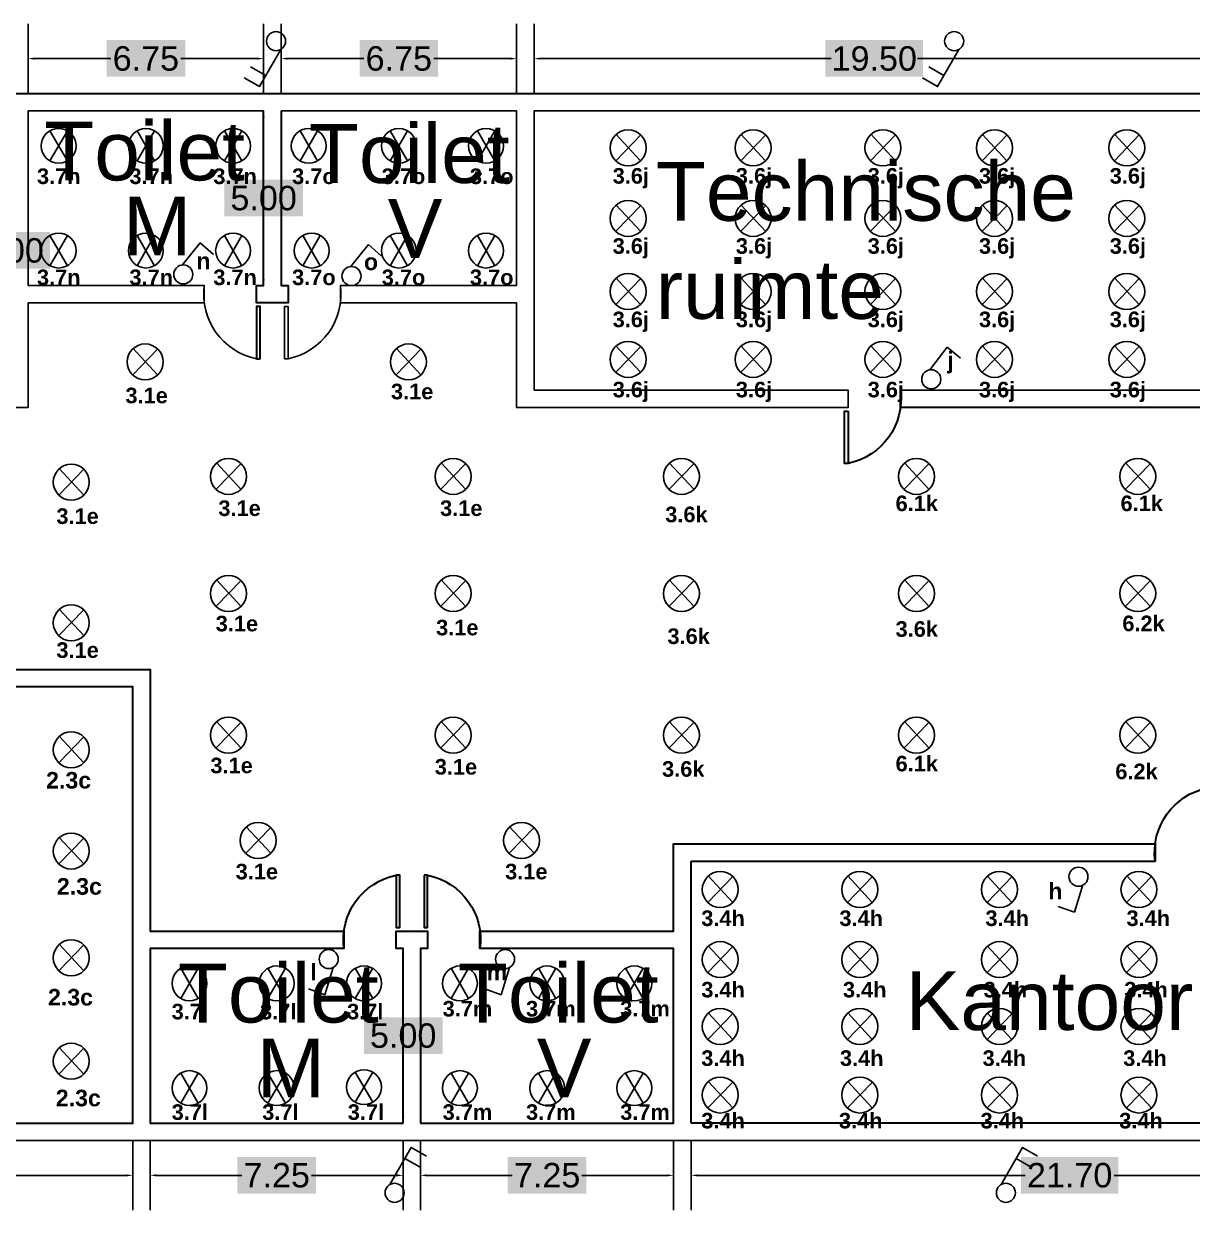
# Model space of a CAD drawing. Header units: inches. Extents: x 13 to 217, y 23 to 57.
# Drawn here: x 66.29 to 99.78, y 23.48 to 57.48 of the extents above; entities that cross this region are included whole.
import ezdxf

# ---------------------------------------------------------------- set-up
doc = ezdxf.new("R2010")
doc.units = ezdxf.units.IN
doc.header["$MEASUREMENT"] = 0
for name, color, linetype in [('deuren', 1, 'Continuous'), ('Layer1', 250, 'Continuous'), ('Layer2', 3, 'Continuous'), ('Layer3', 140, 'Continuous')]:
    doc.layers.add(name, color=color, linetype=linetype)
doc.styles.get("Standard").update_dxf_attribs({"font": 'arial.ttf'})
doc.dimstyles.get("Standard").update_dxf_attribs({"dimtxt": 0.7, "dimasz": 0.18, "dimexe": 0.18, "dimexo": 0.0625, "dimgap": 0.09, "dimtad": 0, "dimtih": 1, "dimtoh": 1, "dimzin": 0, "dimdsep": 46, "dimtxsty": 'Standard', "dimcen": 0.09, "dimclrt": 250, "dimadec": 0, "dimazin": 0, "dimtfac": 1, "dimtofl": 0, "dimtmove": 0, "dimatfit": 3, "dimfxl": 1, "dimtfill": 2, "dimtfillclr": 1, "dimtolj": 1, "dimtzin": 0, "dimarcsym": 0})

# ---------------------------------------------------------------- blocks, each defined once
blk = doc.blocks.new('*D2')
at = {"layer": 'Defpoints', "color": 0, "transparency": 16777216}
for p in [(44.412, 24.479), (69.412, 24.479), (69.412, 24.479)]:
    blk.add_point(p, dxfattribs=at)
at = {"layer": 'Layer2', "color": 0, "lineweight": -2, "transparency": 16777216}
for p, q in [((44.412, 24.541), (44.412, 24.659)), ((69.412, 24.541), (69.412, 24.659)), ((44.592, 24.479), (55.636, 24.479)), ((69.232, 24.479), (58.187, 24.479))]:
    blk.add_line(p, q, dxfattribs=at)
at = {"layer": 'Layer2', "color": 0, "transparency": 16777216}
for points in [[(44.592, 24.509), (44.592, 24.449), (44.412, 24.479)], [(69.232, 24.509), (69.232, 24.449), (69.412, 24.479)]]:
    blk.add_solid(points, dxfattribs=at)
at = {"layer": 'Layer2', "color": 250, "transparency": 16777216, "insert": (56.912, 24.479), "char_height": 0.7, "attachment_point": 5, "bg_fill": 1, "box_fill_scale": 1.25, "bg_fill_color": 1, "bg_fill_transparency": 0}
blk.add_mtext('\\A1;25.00', dxfattribs=at)
blk = doc.blocks.new('*D3')
at = {"layer": 'Defpoints', "color": 0, "transparency": 16777216}
for p in [(69.912, 24.479), (77.162, 24.479), (77.162, 24.479)]:
    blk.add_point(p, dxfattribs=at)
at = {"layer": 'Layer2', "color": 0, "lineweight": -2, "transparency": 16777216}
for p, q in [((69.912, 24.541), (69.912, 24.659)), ((77.162, 24.541), (77.162, 24.659)), ((70.092, 24.479), (72.538, 24.479)), ((76.982, 24.479), (74.536, 24.479))]:
    blk.add_line(p, q, dxfattribs=at)
at = {"layer": 'Layer2', "color": 0, "transparency": 16777216}
for points in [[(70.092, 24.509), (70.092, 24.449), (69.912, 24.479)], [(76.982, 24.509), (76.982, 24.449), (77.162, 24.479)]]:
    blk.add_solid(points, dxfattribs=at)
at = {"layer": 'Layer2', "color": 250, "transparency": 16777216, "insert": (73.537, 24.479), "char_height": 0.7, "attachment_point": 5, "bg_fill": 1, "box_fill_scale": 1.25, "bg_fill_color": 1, "bg_fill_transparency": 0}
blk.add_mtext('\\A1;7.25', dxfattribs=at)
blk = doc.blocks.new('*D4')
at = {"layer": 'Defpoints', "color": 0, "transparency": 16777216}
for p in [(77.662, 24.479), (84.912, 24.479), (84.912, 24.479)]:
    blk.add_point(p, dxfattribs=at)
at = {"layer": 'Layer2', "color": 0, "lineweight": -2, "transparency": 16777216}
for p, q in [((77.662, 24.541), (77.662, 24.659)), ((84.912, 24.541), (84.912, 24.659)), ((77.842, 24.479), (80.288, 24.479)), ((84.732, 24.479), (82.286, 24.479))]:
    blk.add_line(p, q, dxfattribs=at)
at = {"layer": 'Layer2', "color": 0, "transparency": 16777216}
for points in [[(77.842, 24.509), (77.842, 24.449), (77.662, 24.479)], [(84.732, 24.509), (84.732, 24.449), (84.912, 24.479)]]:
    blk.add_solid(points, dxfattribs=at)
at = {"layer": 'Layer2', "color": 250, "transparency": 16777216, "insert": (81.287, 24.479), "char_height": 0.7, "attachment_point": 5, "bg_fill": 1, "box_fill_scale": 1.25, "bg_fill_color": 1, "bg_fill_transparency": 0}
blk.add_mtext('\\A1;7.25', dxfattribs=at)
blk = doc.blocks.new('*D5')
at = {"layer": 'Defpoints', "color": 0, "transparency": 16777216}
for p in [(85.412, 24.479), (107.112, 24.479), (107.112, 24.479)]:
    blk.add_point(p, dxfattribs=at)
at = {"layer": 'Layer2', "color": 0, "lineweight": -2, "transparency": 16777216}
for p, q in [((85.412, 24.541), (85.412, 24.659)), ((107.112, 24.541), (107.112, 24.659)), ((85.592, 24.479), (94.986, 24.479)), ((106.932, 24.479), (97.537, 24.479))]:
    blk.add_line(p, q, dxfattribs=at)
at = {"layer": 'Layer2', "color": 0, "transparency": 16777216}
for points in [[(85.592, 24.509), (85.592, 24.449), (85.412, 24.479)], [(106.932, 24.509), (106.932, 24.449), (107.112, 24.479)]]:
    blk.add_solid(points, dxfattribs=at)
at = {"layer": 'Layer2', "color": 250, "transparency": 16777216, "insert": (96.262, 24.479), "char_height": 0.7, "attachment_point": 5, "bg_fill": 1, "box_fill_scale": 1.25, "bg_fill_color": 1, "bg_fill_transparency": 0}
blk.add_mtext('\\A1;21.70', dxfattribs=at)
blk = doc.blocks.new('*D19')
at = {"layer": 'Defpoints', "color": 0, "transparency": 16777216}
for p in [(80.912, 56.479), (80.912, 56.479), (100.412, 56.479)]:
    blk.add_point(p, dxfattribs=at)
at = {"layer": 'Layer2', "color": 0, "lineweight": -2, "transparency": 16777216}
for p, q in [((80.912, 56.541), (80.912, 56.659)), ((81.092, 56.479), (89.425, 56.479)), ((100.232, 56.479), (91.899, 56.479)), ((100.412, 56.541), (100.412, 56.659))]:
    blk.add_line(p, q, dxfattribs=at)
at = {"layer": 'Layer2', "color": 0, "transparency": 16777216}
for points in [[(81.092, 56.509), (81.092, 56.449), (80.912, 56.479)], [(100.232, 56.509), (100.232, 56.449), (100.412, 56.479)]]:
    blk.add_solid(points, dxfattribs=at)
at = {"layer": 'Layer2', "color": 250, "transparency": 16777216, "insert": (90.662, 56.479), "char_height": 0.7, "attachment_point": 5, "bg_fill": 1, "box_fill_scale": 1.25, "bg_fill_color": 1, "bg_fill_transparency": 0}
blk.add_mtext('\\A1;19.50', dxfattribs=at)
blk = doc.blocks.new('*D20')
at = {"layer": 'Defpoints', "color": 0, "transparency": 16777216}
for p in [(73.662, 56.479), (73.662, 56.479), (80.412, 56.479)]:
    blk.add_point(p, dxfattribs=at)
at = {"layer": 'Layer2', "color": 0, "lineweight": -2, "transparency": 16777216}
for p, q in [((73.662, 56.541), (73.662, 56.659)), ((73.842, 56.479), (76.033, 56.479)), ((80.232, 56.479), (78.04, 56.479)), ((80.412, 56.541), (80.412, 56.659))]:
    blk.add_line(p, q, dxfattribs=at)
at = {"layer": 'Layer2', "color": 0, "transparency": 16777216}
for points in [[(73.842, 56.509), (73.842, 56.449), (73.662, 56.479)], [(80.232, 56.509), (80.232, 56.449), (80.412, 56.479)]]:
    blk.add_solid(points, dxfattribs=at)
at = {"layer": 'Layer2', "color": 250, "transparency": 16777216, "insert": (77.037, 56.479), "char_height": 0.7, "attachment_point": 5, "bg_fill": 1, "box_fill_scale": 1.25, "bg_fill_color": 1, "bg_fill_transparency": 0}
blk.add_mtext('\\A1;6.75', dxfattribs=at)
blk = doc.blocks.new('*D21')
at = {"layer": 'Defpoints', "color": 0, "transparency": 16777216}
for p in [(66.412, 56.479), (66.412, 56.479), (73.162, 56.479)]:
    blk.add_point(p, dxfattribs=at)
at = {"layer": 'Layer2', "color": 0, "lineweight": -2, "transparency": 16777216}
for p, q in [((66.412, 56.541), (66.412, 56.659)), ((66.592, 56.479), (68.783, 56.479)), ((72.982, 56.479), (70.79, 56.479)), ((73.162, 56.541), (73.162, 56.659))]:
    blk.add_line(p, q, dxfattribs=at)
at = {"layer": 'Layer2', "color": 0, "transparency": 16777216}
for points in [[(66.592, 56.509), (66.592, 56.449), (66.412, 56.479)], [(72.982, 56.509), (72.982, 56.449), (73.162, 56.479)]]:
    blk.add_solid(points, dxfattribs=at)
at = {"layer": 'Layer2', "color": 250, "transparency": 16777216, "insert": (69.787, 56.479), "char_height": 0.7, "attachment_point": 5, "bg_fill": 1, "box_fill_scale": 1.25, "bg_fill_color": 1, "bg_fill_transparency": 0}
blk.add_mtext('\\A1;6.75', dxfattribs=at)
blk = doc.blocks.new('*D29')
at = {"layer": 'Defpoints', "color": 0, "transparency": 16777216}
for p in [(65.912, 54.979), (65.912, 46.979), (65.912, 46.979)]:
    blk.add_point(p, dxfattribs=at)
at = {"layer": 'Layer2', "color": 0, "lineweight": -2, "transparency": 16777216}
for p, q in [((65.849, 54.979), (65.732, 54.979)), ((65.912, 54.799), (65.912, 51.426)), ((65.912, 47.159), (65.912, 50.531)), ((65.849, 46.979), (65.732, 46.979))]:
    blk.add_line(p, q, dxfattribs=at)
at = {"layer": 'Layer2', "color": 0, "transparency": 16777216}
for points in [[(65.882, 54.799), (65.942, 54.799), (65.912, 54.979)], [(65.882, 47.159), (65.942, 47.159), (65.912, 46.979)]]:
    blk.add_solid(points, dxfattribs=at)
at = {"layer": 'Layer2', "color": 250, "transparency": 16777216, "insert": (65.912, 50.979), "char_height": 0.7, "attachment_point": 5, "bg_fill": 1, "box_fill_scale": 1.25, "bg_fill_color": 1, "bg_fill_transparency": 0}
blk.add_mtext('\\A1;8.00', dxfattribs=at)
blk = doc.blocks.new('*D30')
at = {"layer": 'Defpoints', "color": 0, "transparency": 16777216}
for p in [(73.162, 54.979), (73.162, 49.979), (73.162, 49.979)]:
    blk.add_point(p, dxfattribs=at)
at = {"layer": 'Layer2', "color": 0, "lineweight": -2, "transparency": 16777216}
for p, q in [((73.099, 54.979), (72.982, 54.979)), ((73.162, 54.799), (73.162, 52.926)), ((73.162, 50.159), (73.162, 52.031)), ((73.099, 49.979), (72.982, 49.979))]:
    blk.add_line(p, q, dxfattribs=at)
at = {"layer": 'Layer2', "color": 0, "transparency": 16777216}
for points in [[(73.132, 54.799), (73.192, 54.799), (73.162, 54.979)], [(73.132, 50.159), (73.192, 50.159), (73.162, 49.979)]]:
    blk.add_solid(points, dxfattribs=at)
at = {"layer": 'Layer2', "color": 250, "transparency": 16777216, "insert": (73.162, 52.479), "char_height": 0.7, "attachment_point": 5, "bg_fill": 1, "box_fill_scale": 1.25, "bg_fill_color": 1, "bg_fill_transparency": 0}
blk.add_mtext('\\A1;5.00', dxfattribs=at)
blk = doc.blocks.new('*D33')
at = {"layer": 'Defpoints', "color": 0, "transparency": 16777216}
for p in [(77.162, 30.979), (77.162, 30.979), (77.162, 25.979)]:
    blk.add_point(p, dxfattribs=at)
at = {"layer": 'Layer2', "color": 0, "lineweight": -2, "transparency": 16777216}
for p, q in [((77.099, 30.979), (76.982, 30.979)), ((77.162, 30.799), (77.162, 28.926)), ((77.162, 26.159), (77.162, 28.031)), ((77.099, 25.979), (76.982, 25.979))]:
    blk.add_line(p, q, dxfattribs=at)
at = {"layer": 'Layer2', "color": 0, "transparency": 16777216}
for points in [[(77.132, 30.799), (77.192, 30.799), (77.162, 30.979)], [(77.132, 26.159), (77.192, 26.159), (77.162, 25.979)]]:
    blk.add_solid(points, dxfattribs=at)
at = {"layer": 'Layer2', "color": 250, "transparency": 16777216, "insert": (77.162, 28.479), "char_height": 0.7, "attachment_point": 5, "bg_fill": 1, "box_fill_scale": 1.25, "bg_fill_color": 1, "bg_fill_transparency": 0}
blk.add_mtext('\\A1;5.00', dxfattribs=at)
blk = doc.blocks.new('lamp')
at = {"layer": 'Layer2'}
for p, q in [((17.965, 64.374), (17.965, 64.374)), ((17.701, 64.269), (18.223, 63.728)), ((17.705, 63.728), (18.219, 64.283)), ((17.965, 63.62), (17.965, 63.62)), ((17.965, 63.62), (17.965, 63.62))]:
    blk.add_line(p, q, dxfattribs=at)
blk.add_circle((17.965, 63.997), 0.377, dxfattribs=at)
blk = doc.blocks.new('c')
at = {"color": 114, "true_color": 0x139b48}
blk.add_line((52.536, 22.732), (52.156, 22.005), dxfattribs=at)
at = {"layer": 'Layer3', "color": 114, "true_color": 0x139b48}
blk.add_line((52.536, 22.732), (52.969, 22.482), dxfattribs=at)
blk.add_circle((52.241, 21.748), 0.273, dxfattribs=at)

msp = doc.modelspace()

# ---------------------------------------------------------------- linework, layer by layer
for p, q in [((66.412, 55.479), (66.412, 57.479)), ((73.162, 55.479), (73.162, 57.479)), ((73.662, 55.479), (73.662, 57.479)), ((80.412, 55.479), (80.412, 57.479)), ((80.912, 55.479), (80.912, 57.479)), ((67.537, 54.412), (67.037, 53.546)), ((67.037, 54.412), (67.537, 53.546)), ((70.037, 54.412), (69.537, 53.546)), ((69.537, 54.412), (70.037, 53.546)), ((72.537, 54.412), (72.037, 53.546)), ((72.037, 54.412), (72.537, 53.546)), ((74.705, 54.412), (74.205, 53.546)), ((74.205, 54.412), (74.705, 53.546)), ((77.287, 54.412), (76.787, 53.546)), ((76.787, 54.412), (77.287, 53.546)), ((79.787, 54.412), (79.287, 53.546)), ((79.287, 54.412), (79.787, 53.546)), ((67.537, 51.412), (67.037, 50.546)), ((67.037, 51.412), (67.537, 50.546)), ((70.037, 51.412), (69.537, 50.546)), ((69.537, 51.412), (70.037, 50.546)), ((72.537, 51.412), (72.037, 50.546)), ((72.037, 51.412), (72.537, 50.546)), ((74.787, 51.412), (74.287, 50.546)), ((74.287, 51.412), (74.787, 50.546)), ((77.287, 51.412), (76.787, 50.546)), ((76.787, 51.412), (77.287, 50.546)), ((79.787, 51.412), (79.287, 50.546)), ((79.287, 51.412), (79.787, 50.546)), ((71.287, 30.412), (70.787, 29.546)), ((70.787, 30.412), (71.287, 29.546)), ((73.787, 30.412), (73.287, 29.546)), ((73.287, 30.412), (73.787, 29.546)), ((76.287, 30.412), (75.787, 29.546)), ((75.787, 30.412), (76.287, 29.546)), ((79.037, 30.412), (78.537, 29.546)), ((78.537, 30.412), (79.037, 29.546)), ((81.537, 30.412), (81.037, 29.546)), ((81.037, 30.412), (81.537, 29.546)), ((84.037, 30.412), (83.537, 29.546)), ((83.537, 30.412), (84.037, 29.546)), ((71.287, 27.412), (70.787, 26.546)), ((70.787, 27.412), (71.287, 26.546)), ((73.787, 27.412), (73.287, 26.546)), ((73.287, 27.412), (73.787, 26.546)), ((76.287, 27.44), (75.787, 26.574)), ((75.787, 27.44), (76.287, 26.574)), ((79.037, 27.412), (78.537, 26.546)), ((78.537, 27.412), (79.037, 26.546)), ((81.537, 27.412), (81.037, 26.546)), ((81.037, 27.412), (81.537, 26.546)), ((84.037, 27.412), (83.537, 26.546)), ((83.537, 27.412), (84.037, 26.546)), ((69.412, 25.479), (69.412, 23.479)), ((69.912, 25.479), (69.912, 23.479)), ((77.162, 25.479), (77.162, 23.479)), ((77.662, 25.479), (77.662, 23.479)), ((84.912, 25.479), (84.912, 23.479)), ((85.412, 25.479), (85.412, 23.479))]:
    msp.add_line(p, q)
at = {"lineweight": 30}
for p, q in [((85.412, 25.979), (85.412, 33.479)), ((85.412, 33.479), (85.612, 33.479)), ((85.612, 33.479), (92.912, 33.479)), ((92.912, 33.479), (98.712, 33.479)), ((107.112, 25.979), (85.412, 25.979))]:
    msp.add_line(p, q, dxfattribs=at)
for points in [[(15.412, 54.979), (15.412, 48.979), (24.617, 48.979), (24.617, 48.479), (15.412, 48.479), (15.412, 43.979), (14.912, 43.979), (14.912, 55.479), (214.912, 55.479), (214.912, 44.479), (214.412, 44.479), (214.412, 49.479), (208.862, 49.479), (208.862, 49.979, -0.395447), (207.362, 47.879), (207.362, 49.379), (207.262, 49.379), (207.262, 47.879), (207.362, 47.879)], [(114.662, 46.979), (125.412, 46.979), (125.412, 54.979), (118.912, 54.979), (118.412, 54.979), (115.412, 54.979), (104.912, 54.979), (100.912, 54.979), (100.912, 46.979), (113.162, 46.979), (113.162, 46.479), (100.912, 46.479), (91.412, 46.479), (91.412, 46.979, -0.395447), (89.912, 44.879)], [(61.412, 38.979), (69.412, 38.979), (69.912, 38.979), (69.912, 31.479), (75.462, 31.479), (75.462, 30.979, -0.395447), (76.962, 33.079), (76.962, 31.579), (77.062, 31.579), (77.062, 33.079), (76.962, 33.079)], [(77.862, 33.079, -0.395447), (79.362, 30.979), (79.362, 31.479), (84.912, 31.479), (84.912, 33.979), (85.612, 33.979), (98.712, 33.979), (98.712, 33.479, -0.395447), (100.212, 35.579), (100.212, 34.079), (100.312, 34.079), (100.312, 35.579), (100.212, 35.579)]]:
    msp.add_lwpolyline(points, format="xyb", dxfattribs=at)
for points in [[(73.162, 54.979), (69.412, 54.979), (66.412, 54.979), (66.412, 49.979), (71.462, 49.979)], [(75.362, 49.979), (80.412, 49.979), (80.412, 54.979), (75.412, 54.979), (73.662, 54.979)]]:
    msp.add_lwpolyline(points)
for points in [[(73.662, 54.979), (73.662, 49.979), (73.862, 49.979), (73.862, 49.479), (72.962, 49.479), (72.962, 49.979), (73.162, 49.979), (73.162, 54.979)], [(73.062, 47.879), (73.062, 49.379), (72.962, 49.379), (72.962, 47.879), (73.062, 47.879)], [(89.912, 46.379), (89.912, 44.879), (89.812, 44.879), (89.812, 46.379), (89.912, 46.379)], [(61.412, 25.979), (69.412, 25.979), (69.412, 31.479), (69.412, 38.479), (61.412, 38.479)], [(77.762, 33.079), (77.762, 31.579), (77.862, 31.579), (77.862, 33.079), (77.762, 33.079)], [(77.162, 25.979), (77.162, 30.979), (76.962, 30.979), (76.962, 31.479), (77.862, 31.479), (77.862, 30.979), (77.662, 30.979), (77.662, 25.979)], [(75.462, 30.979), (69.912, 30.979), (69.912, 25.979), (77.162, 25.979)], [(77.662, 25.979), (84.912, 25.979), (84.912, 30.979), (79.362, 30.979)]]:
    msp.add_lwpolyline(points, dxfattribs=at)
for points in [[(73.862, 47.879), (73.762, 47.879), (73.762, 49.379), (73.862, 49.379), (73.862, 47.879, 0.395447), (75.362, 49.979), (75.362, 49.479), (80.412, 49.479), (80.412, 46.479), (80.912, 46.479), (89.912, 46.479), (89.912, 46.979), (80.912, 46.979), (80.912, 49.479), (80.912, 54.979), (100.412, 54.979), (100.412, 46.979), (91.412, 46.979)], [(72.962, 47.879, -0.395447), (71.462, 49.979), (71.462, 49.479), (66.412, 49.479), (66.412, 46.479), (60.612, 46.479), (60.612, 46.979, -0.395447), (59.112, 44.879)], [(13.312, 43.879, 0.395447), (15.412, 42.379), (14.912, 42.379), (14.912, 38.679), (14.912, 37.179), (14.912, 25.479), (172.709, 25.479), (202.709, 25.479), (214.912, 25.479), (214.912, 42.979), (214.412, 42.979, 0.395447), (216.512, 44.479)]]:
    msp.add_lwpolyline(points, format="xyb")
for centre in [(67.287, 53.979), (69.787, 53.979), (72.287, 53.979), (74.455, 53.979), (77.037, 53.979), (79.537, 53.979), (67.287, 50.979), (69.787, 50.979), (72.287, 50.979), (74.537, 50.979), (77.037, 50.979), (79.537, 50.979), (71.037, 29.979), (73.537, 29.979), (76.037, 29.979), (78.787, 29.979), (81.287, 29.979), (83.787, 29.979), (71.037, 26.979), (73.537, 26.979), (76.037, 27.007), (78.787, 26.979), (81.287, 26.979), (83.787, 26.979)]:
    msp.add_circle(centre, 0.5)
at = {"layer": 'deuren'}
for p, q in [((73.222, 55.995), (72.789, 56.245)), ((77.211, 24.962), (77.644, 24.712))]:
    msp.add_line(p, q, dxfattribs=at)
for points in [[(73.653, 56.743), (73.04, 55.68), (72.607, 55.93)], [(76.779, 24.215), (77.393, 25.278), (77.826, 25.028)]]:
    msp.add_lwpolyline(points, dxfattribs=at)
for centre in [(73.517, 56.979), (76.916, 23.979)]:
    msp.add_circle(centre, 0.273, dxfattribs=at)
at = {"layer": 'Layer3'}
for p, q in [((92.657, 55.995), (92.224, 56.245)), ((94.729, 24.962), (95.162, 24.712))]:
    msp.add_line(p, q, dxfattribs=at)
for points in [[(93.088, 56.743), (92.475, 55.68), (92.042, 55.93)], [(94.298, 24.215), (94.912, 25.278), (95.345, 25.028)]]:
    msp.add_lwpolyline(points, dxfattribs=at)
for centre in [(92.952, 56.979), (94.434, 23.979)]:
    msp.add_circle(centre, 0.273, dxfattribs=at)

# ---------------------------------------------------------------- block references
at = {"zscale": 1.368883222726415}
for p, xscale, yscale, rotation in [((108.2, -33.684), -1.368883222726416, 1.368883222726416, 359.9999999999976), ((111.781, -33.684), -1.368883222726416, 1.368883222726416, 359.9999999999976), ((115.503, -33.684), -1.368883222726416, 1.368883222726416, 359.9999999999976), ((118.698, -33.684), -1.368883222726416, 1.368883222726416, 359.9999999999976), ((122.489, -33.684), -1.368883222726416, 1.368883222726416, 359.9999999999976), ((108.2, -35.704), -1.368883222726416, 1.368883222726416, 359.9999999999976), ((111.781, -35.704), -1.368883222726416, 1.368883222726416, 359.9999999999976), ((115.503, -35.704), -1.368883222726416, 1.368883222726416, 359.9999999999976), ((118.698, -35.704), -1.368883222726416, 1.368883222726416, 359.9999999999976), ((122.489, -35.704), -1.368883222726416, 1.368883222726416, 359.9999999999976), ((108.2, -37.8), -1.368883222726416, 1.368883222726416, 359.9999999999976), ((111.781, -37.8), -1.368883222726416, 1.368883222726416, 359.9999999999976), ((115.503, -37.8), -1.368883222726416, 1.368883222726416, 359.9999999999976), ((118.698, -37.8), -1.368883222726416, 1.368883222726416, 359.9999999999976), ((122.489, -37.8), -1.368883222726416, 1.368883222726416, 359.9999999999976), ((94.357, -39.818), -1.368883222726415, 1.368883222726415, 359.9999999999968), ((101.903, -39.818), -1.368883222726415, 1.368883222726415, 359.9999999999968), ((108.2, -39.743), -1.368883222726416, 1.368883222726416, 359.9999999999976), ((111.781, -39.743), -1.368883222726416, 1.368883222726416, 359.9999999999976), ((115.503, -39.743), -1.368883222726416, 1.368883222726416, 359.9999999999976), ((118.698, -39.743), -1.368883222726416, 1.368883222726416, 359.9999999999976), ((122.489, -39.743), -1.368883222726416, 1.368883222726416, 359.9999999999976), ((96.749, -43.097), -1.368883222726416, 1.368883222726416, 359.9999999999976), ((103.188, -43.097), -1.368883222726416, 1.368883222726416, 359.9999999999976), ((109.727, -43.097), -1.368883222726416, 1.368883222726416, 359.9999999999976), ((116.467, -43.097), -1.368883222726416, 1.368883222726416, 359.9999999999976), ((122.805, -43.097), -1.368883222726416, 1.368883222726416, 359.9999999999976), ((92.242, -43.262), -1.368883222726415, 1.368883222726415, 359.9999999999968), ((96.749, -46.451), -1.368883222726416, 1.368883222726416, 359.9999999999976), ((103.188, -46.451), -1.368883222726416, 1.368883222726416, 359.9999999999976), ((109.727, -46.451), -1.368883222726416, 1.368883222726416, 359.9999999999976), ((116.467, -46.451), -1.368883222726416, 1.368883222726416, 359.9999999999976), ((122.805, -46.451), -1.368883222726416, 1.368883222726416, 359.9999999999976), ((92.242, -47.292), -1.368883222726415, 1.368883222726415, 359.9999999999968), ((96.749, -50.511), -1.368883222726416, 1.368883222726416, 359.9999999999976), ((103.188, -50.511), -1.368883222726416, 1.368883222726416, 359.9999999999976), ((109.727, -50.511), -1.368883222726416, 1.368883222726416, 359.9999999999976), ((116.467, -50.511), -1.368883222726416, 1.368883222726416, 359.9999999999976), ((122.805, -50.511), -1.368883222726416, 1.368883222726416, 359.9999999999976), ((92.241, -50.934), -1.368883222726416, 1.368883222726416, 359.9999999999978), ((97.6, -53.528), -1.368883222726415, 1.368883222726415, 359.9999999999968), ((105.147, -53.528), -1.368883222726415, 1.368883222726415, 359.9999999999968), ((92.241, -53.832), -1.368883222726416, 1.368883222726416, 359.9999999999978), ((110.841, -54.934), -1.368883222726415, 1.368883222726415, 359.9999999999958), ((114.841, -54.934), -1.368883222726415, 1.368883222726415, 359.9999999999958), ((118.841, -54.934), -1.368883222726415, 1.368883222726415, 359.9999999999966), ((122.841, -54.934), -1.368883222726415, 1.368883222726415, 359.9999999999958), ((92.241, -56.892), -1.368883222726416, 1.368883222726416, 359.9999999999978), ((110.841, -56.943), -1.368883222726415, 1.368883222726415, 359.9999999999958), ((114.841, -56.943), -1.368883222726415, 1.368883222726415, 359.9999999999958), ((118.841, -56.943), -1.368883222726415, 1.368883222726415, 359.9999999999966), ((122.841, -56.943), -1.368883222726415, 1.368883222726415, 359.9999999999958), ((110.841, -58.86), -1.368883222726415, 1.368883222726415, 359.9999999999958), ((114.841, -58.86), -1.368883222726415, 1.368883222726415, 359.9999999999958), ((118.841, -58.86), -1.368883222726415, 1.368883222726415, 359.9999999999966), ((122.841, -58.86), -1.368883222726415, 1.368883222726415, 359.9999999999958), ((92.241, -59.856), -1.368883222726416, 1.368883222726416, 359.9999999999978), ((110.841, -60.823), -1.368883222726415, 1.368883222726415, 359.9999999999958), ((114.841, -60.823), -1.368883222726415, 1.368883222726415, 359.9999999999958), ((118.841, -60.823), -1.368883222726415, 1.368883222726415, 359.9999999999966), ((122.841, -60.823), -1.368883222726415, 1.368883222726415, 359.9999999999958)]:
    msp.add_blockref('lamp', p, dxfattribs=dict(at, xscale=xscale, yscale=yscale, rotation=rotation))
for p, rotation in [((15.29, 39.609), 348.2836447734197), ((20.112, 39.562), 348.2836447734197), ((37.176, 34.483), 350.4785670329754), ((143.958, 63.879), 190.4244637431981), ((122.47, 61.518), 190.4244637431981), ((127.526, 61.518), 190.4244637431981)]:
    msp.add_blockref('c', p, dxfattribs=dict(rotation=rotation))

# ---------------------------------------------------------------- texts
at = {"attachment_point": 1}
for s, width, gutter_width, insert, char_height in [('{\\fArial|b1|i0|c0|p34;\\C7;3.7n}', 4.68792, 2.233, (66.666, 53.332), 0.44667), ('{\\fArial|b1|i0|c0|p34;\\C7;3.7n}', 4.68792, 2.233, (69.317, 53.332), 0.44667), ('{\\fArial|b1|i0|c0|p34;\\C7;3.7n}', 4.68792, 2.233, (71.72, 53.332), 0.44667), ('{\\fArial|b1|i0|c0|p34;\\C7;3.7o}', 4.68792, 2.233, (73.978, 53.332), 0.44667), ('{\\fArial|b1|i0|c0|p34;\\C7;3.7o}', 4.68792, 2.233, (76.547, 53.332), 0.44667), ('{\\fArial|b1|i0|c0|p34;\\C7;3.7o}', 4.68792, 2.233, (79.074, 53.332), 0.44667), ('{\\fArial|b1|i0|c0|p34;\\C85;\\c4766296;3.6j}', 4.68792, 2.233, (83.166, 53.343), 0.44667), ('{\\fArial|b1|i0|c0|p34;\\C85;\\c4766296;3.6j}', 4.68792, 2.233, (86.696, 53.343), 0.44667), ('{\\fArial|b1|i0|c0|p34;\\C85;\\c4766296;3.6j}', 4.68792, 2.233, (90.474, 53.343), 0.44667), ('{\\fArial|b1|i0|c0|p34;\\C85;\\c4766296;3.6j}', 4.68792, 2.233, (93.663, 53.343), 0.44667), ('{\\fArial|b1|i0|c0|p34;\\C85;\\c4766296;3.6j}', 4.68792, 2.233, (97.41, 53.343), 0.44667), ('{\\fArial|b1|i0|c0|p34;\\C85;\\c4766296;3.6j}', 4.68792, 2.233, (83.166, 51.333), 0.44667), ('{\\fArial|b1|i0|c0|p34;\\C85;\\c4766296;3.6j}', 4.68792, 2.233, (86.696, 51.333), 0.44667), ('{\\fArial|b1|i0|c0|p34;\\C85;\\c4766296;3.6j}', 4.68792, 2.233, (90.474, 51.333), 0.44667), ('{\\fArial|b1|i0|c0|p34;\\C85;\\c4766296;3.6j}', 4.68792, 2.233, (93.663, 51.333), 0.44667), ('{\\fArial|b1|i0|c0|p34;\\C85;\\c4766296;3.6j}', 4.68792, 2.233, (97.41, 51.333), 0.44667), ('{\\fArial|b1|i0|c0|p34;\\C114;\\c4758291;n}', 4.84335, 2.373, (71.233, 50.919), 0.47458), ('{\\fArial|b1|i0|c0|p34;\\C114;\\c4758291;o}', 4.84335, 2.373, (76.037, 50.894), 0.47458), ('{\\fArial|b1|i0|c0|p34;\\C7;3.7n}', 4.68792, 2.233, (66.666, 50.436), 0.44667), ('{\\fArial|b1|i0|c0|p34;\\C7;3.7n}', 4.68792, 2.233, (69.317, 50.436), 0.44667), ('{\\fArial|b1|i0|c0|p34;\\C7;3.7n}', 4.68792, 2.233, (71.72, 50.436), 0.44667), ('{\\fArial|b1|i0|c0|p34;\\C7;3.7o}', 4.68792, 2.233, (73.978, 50.436), 0.44667), ('{\\fArial|b1|i0|c0|p34;\\C7;3.7o}', 4.68792, 2.233, (76.547, 50.436), 0.44667), ('{\\fArial|b1|i0|c0|p34;\\C7;3.7o}', 4.68792, 2.233, (79.074, 50.436), 0.44667), ('{\\fArial|b1|i0|c0|p34;\\C85;\\c4766296;3.6j}', 4.68792, 2.233, (83.166, 49.23), 0.44667), ('{\\fArial|b1|i0|c0|p34;\\C85;\\c4766296;3.6j}', 4.68792, 2.233, (86.696, 49.23), 0.44667), ('{\\fArial|b1|i0|c0|p34;\\C85;\\c4766296;3.6j}', 4.68792, 2.233, (90.474, 49.23), 0.44667), ('{\\fArial|b1|i0|c0|p34;\\C85;\\c4766296;3.6j}', 4.68792, 2.233, (93.663, 49.23), 0.44667), ('{\\fArial|b1|i0|c0|p34;\\C85;\\c4766296;3.6j}', 4.68792, 2.233, (97.41, 49.23), 0.44667), ('{\\fArial|b1|i0|c0|p34;\\C114;\\c4758291;j}', 4.84335, 2.373, (92.755, 48.073), 0.47458), ('{\\fArial|b1|i0|c0|p34;\\C85;\\c4766296;3.1e}', 4.68792, 2.233, (69.201, 47.05), 0.44667), ('{\\fArial|b1|i0|c0|p34;\\C85;\\c4766296;3.1e}', 4.68792, 2.233, (76.811, 47.164), 0.44667), ('{\\fArial|b1|i0|c0|p34;\\C85;\\c4766296;3.6j}', 4.68792, 2.233, (83.166, 47.22), 0.44667), ('{\\fArial|b1|i0|c0|p34;\\C85;\\c4766296;3.6j}', 4.68792, 2.233, (86.696, 47.22), 0.44667), ('{\\fArial|b1|i0|c0|p34;\\C85;\\c4766296;3.6j}', 4.68792, 2.233, (90.474, 47.22), 0.44667), ('{\\fArial|b1|i0|c0|p34;\\C85;\\c4766296;3.6j}', 4.68792, 2.233, (93.663, 47.22), 0.44667), ('{\\fArial|b1|i0|c0|p34;\\C85;\\c4766296;3.6j}', 4.68792, 2.233, (97.41, 47.22), 0.44667), ('{\\fArial|b1|i0|c0|p34;\\C85;\\c4766296;6.1k}', 4.68792, 2.233, (91.273, 43.959), 0.44667), ('{\\fArial|b1|i0|c0|p34;\\C85;\\c4766296;6.1k}', 4.68792, 2.233, (97.72, 43.959), 0.44667), ('{\\fArial|b1|i0|c0|p34;\\C85;\\c4766296;3.1e}', 4.68792, 2.233, (67.223, 43.592), 0.44667), ('{\\fArial|b1|i0|c0|p34;\\C85;\\c4766296;3.1e}', 4.68792, 2.233, (71.865, 43.82), 0.44667), ('{\\fArial|b1|i0|c0|p34;\\C85;\\c4766296;3.1e}', 4.68792, 2.233, (78.219, 43.82), 0.44667), ('{\\fArial|b1|i0|c0|p34;\\C85;\\c4766296;3.6k}', 4.68792, 2.233, (84.672, 43.641), 0.44667), ('{\\fArial|b1|i0|c0|p34;\\C85;\\c4766296;3.1e}', 4.68792, 2.233, (71.789, 40.514), 0.44667), ('{\\fArial|b1|i0|c0|p34;\\C85;\\c4766296;6.2k}', 4.68792, 2.233, (97.772, 40.519), 0.44667), ('{\\fArial|b1|i0|c0|p34;\\C85;\\c4766296;3.1e}', 4.68792, 2.233, (78.105, 40.4), 0.44667), ('{\\fArial|b1|i0|c0|p34;\\C85;\\c4766296;3.6k}', 4.68792, 2.233, (84.735, 40.152), 0.44667), ('{\\fArial|b1|i0|c0|p34;\\C85;\\c4766296;3.6k}', 4.68792, 2.233, (91.273, 40.358), 0.44667), ('{\\fArial|b1|i0|c0|p34;\\C85;\\c4766296;3.1e}', 4.68792, 2.233, (67.223, 39.754), 0.44667), ('{\\fArial|b1|i0|c0|p34;\\C85;\\c4766296;3.1e}', 4.68792, 2.233, (71.637, 36.448), 0.44667), ('{\\fArial|b1|i0|c0|p34;\\C85;\\c4766296;3.1e}', 4.68792, 2.233, (78.067, 36.41), 0.44667), ('{\\fArial|b1|i0|c0|p34;\\C85;\\c4766296;6.1k}', 4.68792, 2.233, (91.273, 36.502), 0.44667), ('{\\fArial|b1|i0|c0|p34;\\C85;\\c4766296;2.3c}', 4.84335, 2.373, (66.928, 36.038), 0.47458), ('{\\fArial|b1|i0|c0|p34;\\C85;\\c4766296;3.6k}', 4.68792, 2.233, (84.581, 36.348), 0.44667), ('{\\fArial|b1|i0|c0|p34;\\C85;\\c4766296;6.2k}', 4.68792, 2.233, (97.571, 36.277), 0.44667), ('{\\fArial|b1|i0|c0|p34;\\C85;\\c4766296;3.1e}', 4.68792, 2.233, (72.36, 33.408), 0.44667), ('{\\fArial|b1|i0|c0|p34;\\C85;\\c4766296;3.1e}', 4.68792, 2.233, (80.084, 33.408), 0.44667), ('{\\fArial|b1|i0|c0|p34;\\C85;\\c4766296;2.3c}', 4.84335, 2.373, (67.237, 32.997), 0.47458), ('{\\fArial|b1|i0|c0|p34;\\C114;\\c4758291;h}', 4.84335, 2.373, (95.651, 32.861), 0.47458), ('{\\fArial|b1|i0|c0|p34;\\C85;\\c4766296;3.4h}', 4.68792, 2.233, (85.705, 32.071), 0.44667), ('{\\fArial|b1|i0|c0|p34;\\C85;\\c4766296;3.4h}', 4.68792, 2.233, (89.663, 32.071), 0.44667), ('{\\fArial|b1|i0|c0|p34;\\C85;\\c4766296;3.4h}', 4.68792, 2.233, (93.848, 32.071), 0.44667), ('{\\fArial|b1|i0|c0|p34;\\C85;\\c4766296;3.4h}', 4.68792, 2.233, (97.891, 32.071), 0.44667), ('{\\fArial|b1|i0|c0|p34;\\C114;\\c4758291;l}', 4.84335, 2.373, (74.498, 30.539), 0.47458), ('{\\fArial|b1|i0|c0|p34;\\C114;\\c4758291;m}', 4.84335, 2.373, (79.554, 30.539), 0.47458), ('{\\fArial|b1|i0|c0|p34;\\C85;\\c4766296;3.4h}', 4.68792, 2.233, (85.705, 30.024), 0.44667), ('{\\fArial|b1|i0|c0|p34;\\C85;\\c4766296;3.4h}', 4.68792, 2.233, (89.765, 30.024), 0.44667), ('{\\fArial|b1|i0|c0|p34;\\C85;\\c4766296;3.4h}', 4.68792, 2.233, (93.796, 30.024), 0.44667), ('{\\fArial|b1|i0|c0|p34;\\C85;\\c4766296;3.4h}', 4.68792, 2.233, (97.827, 30.024), 0.44667), ('{\\fArial|b1|i0|c0|p34;\\C85;\\c4766296;2.3c}', 4.84335, 2.373, (66.982, 29.821), 0.47458), ('{\\fArial|b1|i0|c0|p34;\\C7;3.7l}', 4.68792, 2.233, (70.526, 29.396), 0.44667), ('{\\fArial|b1|i0|c0|p34;\\C7;3.7l}', 4.68792, 2.233, (73.06, 29.396), 0.44667), ('{\\fArial|b1|i0|c0|p34;\\C7;3.7l}', 4.68792, 2.233, (75.553, 29.396), 0.44667), ('{\\fArial|b1|i0|c0|p34;\\C7;3.7m}', 4.68792, 2.233, (78.292, 29.478), 0.44667), ('{\\fArial|b1|i0|c0|p34;\\C7;3.7m}', 4.68792, 2.233, (80.682, 29.478), 0.44667), ('{\\fArial|b1|i0|c0|p34;\\C7;3.7m}', 4.68792, 2.233, (83.381, 29.478), 0.44667), ('{\\fArial|b1|i0|c0|p34;\\C85;\\c4766296;3.4h}', 4.68792, 2.233, (85.705, 28.062), 0.44667), ('{\\fArial|b1|i0|c0|p34;\\C85;\\c4766296;3.4h}', 4.68792, 2.233, (89.679, 28.062), 0.44667), ('{\\fArial|b1|i0|c0|p34;\\C85;\\c4766296;3.4h}', 4.68792, 2.233, (93.767, 28.062), 0.44667), ('{\\fArial|b1|i0|c0|p34;\\C85;\\c4766296;3.4h}', 4.68792, 2.233, (97.798, 28.062), 0.44667), ('{\\fArial|b1|i0|c0|p34;\\C85;\\c4766296;2.3c}', 4.84335, 2.373, (67.206, 26.933), 0.47458), ('{\\fArial|b1|i0|c0|p34;\\C7;3.7l}', 4.68792, 2.233, (70.526, 26.516), 0.44667), ('{\\fArial|b1|i0|c0|p34;\\C7;3.7l}', 4.68792, 2.233, (73.122, 26.516), 0.44667), ('{\\fArial|b1|i0|c0|p34;\\C7;3.7l}', 4.68792, 2.233, (75.573, 26.516), 0.44667), ('{\\fArial|b1|i0|c0|p34;\\C7;3.7m}', 4.68792, 2.233, (78.292, 26.516), 0.44667), ('{\\fArial|b1|i0|c0|p34;\\C7;3.7m}', 4.68792, 2.233, (80.682, 26.516), 0.44667), ('{\\fArial|b1|i0|c0|p34;\\C7;3.7m}', 4.68792, 2.233, (83.381, 26.516), 0.44667), ('{\\fArial|b1|i0|c0|p34;\\C85;\\c4766296;3.4h}', 4.68792, 2.233, (85.705, 26.27), 0.44667), ('{\\fArial|b1|i0|c0|p34;\\C85;\\c4766296;3.4h}', 4.68792, 2.233, (89.65, 26.27), 0.44667), ('{\\fArial|b1|i0|c0|p34;\\C85;\\c4766296;3.4h}', 4.68792, 2.233, (93.71, 26.27), 0.44667), ('{\\fArial|b1|i0|c0|p34;\\C85;\\c4766296;3.4h}', 4.68792, 2.233, (97.683, 26.27), 0.44667)]:
    msp.add_mtext_dynamic_manual_height_columns(s, width=width, gutter_width=gutter_width, heights=[0], dxfattribs=dict(at, insert=insert, char_height=char_height))
at = {"layer": 'Layer1', "lineweight": 30, "char_height": 1.686, "attachment_point": 1}
for s, insert in [('Toilet', (66.87, 54.676)), ('Toilet', (74.455, 54.603)), ('M', (69.134, 52.528)), ('V', (76.718, 52.455)), ('Toilet', (70.699, 30.545)), ('Toilet', (78.725, 30.545)), ('Kantoor', (91.558, 30.33)), ('M', (72.963, 28.397))]:
    msp.add_mtext(s, dxfattribs=dict(at, insert=insert))
for s, insert, width in [('Technische\\Pruimte', (84.398, 53.519), 15.69051), ('V', (80.989, 28.397), 1.60896)]:
    msp.add_mtext(s, dxfattribs=dict(at, insert=insert, width=width))

# ---------------------------------------------------------------- dimensions: what is measured, and where the dimension line sits
at = {"layer": 'Layer2'}
for base, p1, p2, picture, middle in [((66.412, 56.479), (73.162, 56.479), (66.412, 56.479), '*D21', (69.787, 56.479)), ((73.662, 56.479), (80.412, 56.479), (73.662, 56.479), '*D20', (77.037, 56.479)), ((80.912, 56.479), (100.412, 56.479), (80.912, 56.479), '*D19', (90.662, 56.479)), ((69.412, 24.479), (44.412, 24.479), (69.412, 24.479), '*D2', (56.912, 24.479)), ((77.162, 24.479), (69.912, 24.479), (77.162, 24.479), '*D3', (73.537, 24.479)), ((84.912, 24.479), (77.662, 24.479), (84.912, 24.479), '*D4', (81.287, 24.479)), ((107.112, 24.479), (85.412, 24.479), (107.112, 24.479), '*D5', (96.262, 24.479))]:
    dim = msp.add_linear_dim(base=base, p1=p1, p2=p2, dimstyle='Standard', dxfattribs=at)
    dim.commit()
    dim.dimension.update_dxf_attribs({"geometry": picture, "text_midpoint": middle})
for base, p1, p2, picture, middle in [((65.912, 46.979), (65.912, 54.979), (65.912, 46.979), '*D29', (65.912, 50.979)), ((73.162, 49.979), (73.162, 54.979), (73.162, 49.979), '*D30', (73.162, 52.479)), ((77.162, 30.979), (77.162, 25.979), (77.162, 30.979), '*D33', (77.162, 28.479))]:
    dim = msp.add_linear_dim(base=base, p1=p1, p2=p2, angle=90, dimstyle='Standard', dxfattribs=at)
    dim.commit()
    dim.dimension.update_dxf_attribs({"geometry": picture, "text_midpoint": middle})

doc.saveas('drawing.dxf')
